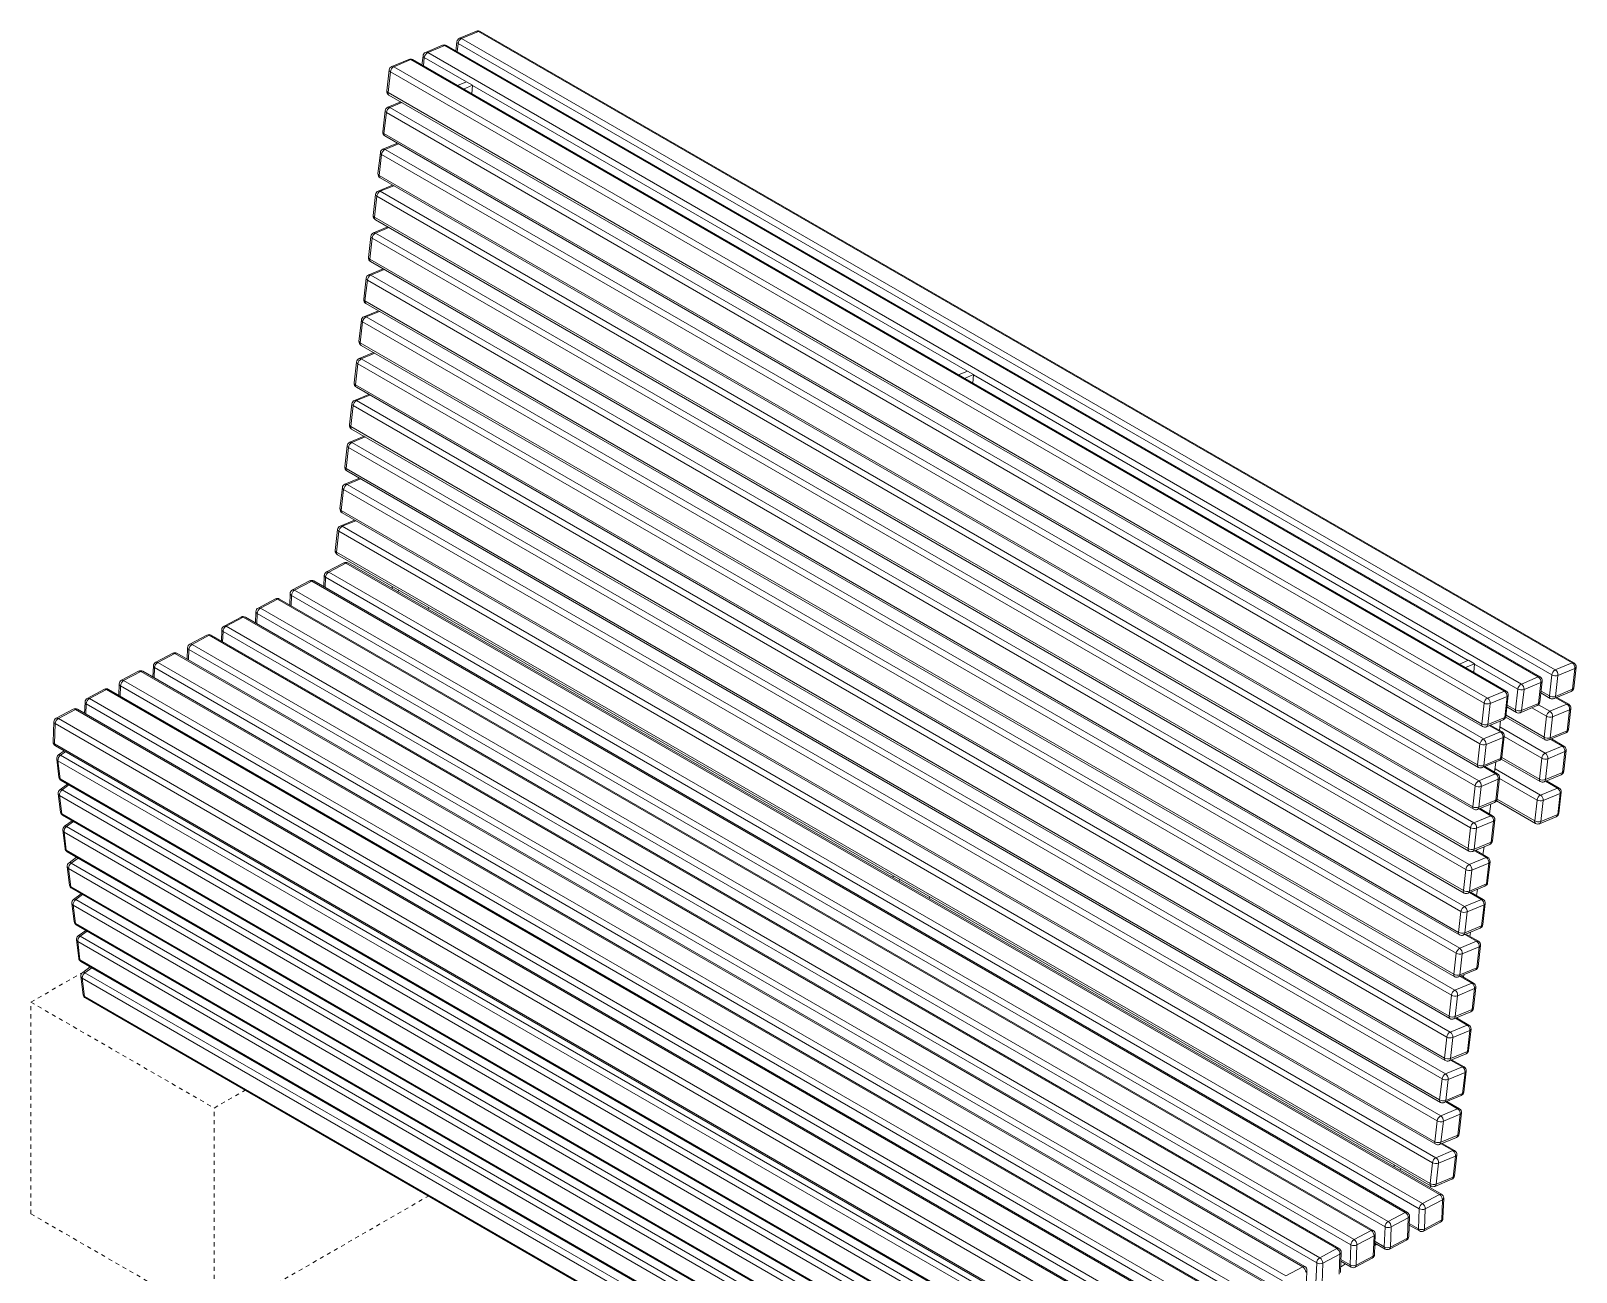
# Model space of a CAD drawing. Header units: inches. Extents: x -2 to 178, y 1 to 131.
# Drawn here: x 131.59 to 169.54, y 39.67 to 70.15 of the extents above; entities that cross this region are included whole.
import ezdxf

# ---------------------------------------------------------------- set-up
doc = ezdxf.new("R2010")
doc.units = ezdxf.units.IN
doc.linetypes.add('HIDDEN', pattern=[1.905, 1.27, -0.635])
doc.layers.add('ZANO_R', color=7, linetype='Continuous', lineweight=0)
doc.layers.add('ZANO_R_przerywana', color=250, linetype='HIDDEN', lineweight=0)

msp = doc.modelspace()

# ---------------------------------------------------------------- linework, layer by layer
at = {"layer": 'ZANO_R'}
for p, q in [((142.05495, 69.87842), (142.02924, 69.65164)), ((142.08607, 69.83561), (142.063, 69.63215)), ((168.94127, 54.33243), (142.08607, 69.83561)), ((142.53567, 70.1373), (142.11965, 69.96444)), ((142.58678, 70.13113), (142.17077, 69.95827)), ((142.17077, 69.95827), (169.02597, 54.45509)), ((169.44199, 54.62795), (142.58678, 70.13113)), ((169.48462, 54.62803), (142.62942, 70.13121)), ((140.8716, 69.44585), (140.45558, 69.27299)), ((140.92271, 69.43968), (140.50669, 69.26682)), ((167.77791, 53.9365), (140.92271, 69.43968)), ((167.82054, 53.93658), (140.96534, 69.43976)), ((141.22291, 69.5327), (141.1972, 69.30591)), ((141.25403, 69.48988), (141.23096, 69.28642)), ((142.28661, 68.89378), (141.25403, 69.48988)), ((141.70363, 69.79158), (141.28761, 69.61871)), ((141.75475, 69.78541), (141.33873, 69.61254)), ((141.33873, 69.61254), (168.19393, 54.10936)), ((168.60995, 54.28223), (141.75475, 69.78541)), ((168.65258, 54.28231), (141.79738, 69.78549)), ((140.39087, 69.18697), (140.33259, 68.67293)), ((140.42199, 69.14415), (140.36371, 68.63011)), ((167.2772, 53.64098), (140.42199, 69.14415)), ((140.50669, 69.26682), (167.36189, 53.76364)), ((142.06827, 68.80306), (142.29146, 68.8958)), ((142.2183, 68.71645), (142.44149, 68.80919)), ((142.29146, 68.8958), (142.44149, 68.80919)), ((142.44149, 68.80919), (142.41791, 68.60121)), ((154.589, 61.79177), (142.44098, 68.80467)), ((140.67467, 68.40186), (140.35596, 68.26943)), ((140.36371, 68.63011), (167.21892, 53.12693)), ((140.38496, 68.5691), (167.24017, 53.06592)), ((140.70228, 68.38592), (140.40707, 68.26325)), ((140.29125, 68.18341), (140.23297, 67.66936)), ((140.32237, 68.14059), (140.26409, 67.62654)), ((167.17757, 52.63741), (140.32237, 68.14059)), ((140.40707, 68.26325), (167.26227, 52.76007)), ((140.26409, 67.62654), (167.11929, 52.12336)), ((140.28534, 67.56554), (167.14055, 52.06236)), ((140.59267, 67.38812), (140.23939, 67.24133)), ((140.62028, 67.37218), (140.29051, 67.23516)), ((140.29051, 67.23516), (167.14571, 51.73198)), ((140.17469, 67.15531), (140.11641, 66.64127)), ((140.20581, 67.1125), (140.14753, 66.59845)), ((167.06101, 51.60932), (140.20581, 67.1125)), ((140.14753, 66.59845), (167.00273, 51.09527)), ((140.16878, 66.53744), (167.02398, 51.03426)), ((140.05813, 66.12722), (139.99985, 65.61317)), ((140.08925, 66.0844), (140.03097, 65.57035)), ((166.94445, 50.58122), (140.08925, 66.0844)), ((140.47611, 66.36002), (140.12283, 66.21323)), ((140.50372, 66.34409), (140.17395, 66.20706)), ((140.17395, 66.20706), (167.02915, 50.70388)), ((140.35955, 65.33193), (140.00627, 65.18514)), ((140.03097, 65.57035), (166.88617, 50.06717)), ((140.05222, 65.50934), (166.90742, 50.00617)), ((140.38716, 65.31599), (140.05739, 65.17897)), ((139.94157, 65.09912), (139.88329, 64.58508)), ((139.97269, 65.0563), (139.91441, 64.54226)), ((166.82789, 49.55313), (139.97269, 65.0563)), ((140.05739, 65.17897), (166.91259, 49.67579)), ((139.91441, 64.54226), (166.76961, 49.03908)), ((140.24299, 64.30383), (139.88971, 64.15704)), ((139.93566, 64.48125), (166.79086, 48.97807)), ((140.2706, 64.2879), (139.94083, 64.15087)), ((139.94083, 64.15087), (166.79603, 48.64769)), ((139.82501, 64.07103), (139.76673, 63.55698)), ((139.85613, 64.02821), (139.79785, 63.51416)), ((166.71133, 48.52503), (139.85613, 64.02821)), ((139.79785, 63.51416), (166.65305, 48.01098)), ((139.8191, 63.45315), (166.6743, 47.94997)), ((139.70845, 63.04293), (139.65017, 62.52888)), ((139.73957, 63.00011), (139.68129, 62.48607)), ((166.59477, 47.49693), (139.73957, 63.00011)), ((140.12643, 63.27574), (139.77315, 63.12895)), ((140.15404, 63.2598), (139.82427, 63.12278)), ((139.82427, 63.12278), (166.67947, 47.6196)), ((140.00987, 62.24764), (139.65659, 62.10085)), ((139.68129, 62.48607), (166.53649, 46.98289)), ((139.70254, 62.42506), (166.55774, 46.92188)), ((140.03748, 62.2317), (139.70771, 62.09468)), ((139.59189, 62.01484), (139.53361, 61.50079)), ((139.62301, 61.97202), (139.56473, 61.45797)), ((166.47821, 46.46884), (139.62301, 61.97202)), ((139.70771, 62.09468), (166.56291, 46.5915)), ((154.37065, 61.70104), (154.59384, 61.79378)), ((154.52068, 61.61443), (154.74387, 61.70717)), ((154.59384, 61.79378), (154.74387, 61.70717)), ((154.74387, 61.70717), (154.72029, 61.4992)), ((166.89138, 54.68975), (154.74336, 61.70266)), ((139.89331, 61.21955), (139.54003, 61.07276)), ((139.56473, 61.45797), (166.41993, 45.95479)), ((139.58598, 61.39696), (166.44118, 45.89378)), ((139.92092, 61.20361), (139.59115, 61.06658)), ((139.47533, 60.98674), (139.41705, 60.47269)), ((139.50645, 60.94392), (139.44817, 60.42987)), ((166.36165, 45.44074), (139.50645, 60.94392)), ((139.59115, 61.06658), (166.44635, 45.56341)), ((139.44817, 60.42987), (166.30337, 44.9267)), ((139.46942, 60.36887), (166.32462, 44.86569)), ((139.35877, 59.95865), (139.30049, 59.4446)), ((139.77675, 60.19145), (139.42347, 60.04466)), ((139.80436, 60.17551), (139.47459, 60.03849)), ((139.47459, 60.03849), (166.32979, 44.53531)), ((139.38989, 59.91583), (139.33161, 59.40178)), ((166.24509, 44.41265), (139.38989, 59.91583)), ((139.33161, 59.40178), (166.18681, 43.8986)), ((139.35286, 59.34077), (166.20806, 43.83759)), ((139.24221, 58.93055), (139.18393, 58.4165)), ((139.27333, 58.88773), (139.21505, 58.37368)), ((166.12853, 43.38455), (139.27333, 58.88773)), ((139.66019, 59.16336), (139.30691, 59.01657)), ((139.68779, 59.14742), (139.35803, 59.01039)), ((139.35803, 59.01039), (166.21323, 43.50722)), ((139.54363, 58.13526), (139.19035, 57.98847)), ((139.21505, 58.37368), (166.07025, 42.87051)), ((139.2363, 58.31268), (166.0915, 42.8095)), ((139.57123, 58.11932), (139.24147, 57.9823)), ((139.12565, 57.90246), (139.06737, 57.38841)), ((139.15677, 57.85964), (139.09849, 57.34559)), ((166.01197, 42.35646), (139.15677, 57.85964)), ((139.24147, 57.9823), (166.09667, 42.47912)), ((139.09849, 57.34559), (165.95369, 41.84241)), ((139.27534, 57.08477), (138.85563, 56.86296)), ((139.32808, 57.07935), (138.90837, 56.85754)), ((139.11974, 57.28458), (165.97494, 41.7814)), ((166.18328, 41.57617), (139.32808, 57.07935)), ((166.23315, 41.57967), (139.37795, 57.08285)), ((138.43593, 56.64116), (138.01622, 56.41935)), ((138.48866, 56.63574), (138.06896, 56.41393)), ((165.34386, 41.13256), (138.48866, 56.63574)), ((165.39374, 41.13606), (138.53853, 56.63924)), ((138.79918, 56.77297), (138.7892, 56.49453)), ((138.83025, 56.72956), (138.82117, 56.47608)), ((165.68546, 41.22638), (138.83025, 56.72956)), ((138.90837, 56.85754), (165.76357, 41.35437)), ((137.59651, 56.19754), (137.17681, 55.97573)), ((137.64925, 56.19212), (137.22954, 55.97032)), ((164.50445, 40.68894), (137.64925, 56.19212)), ((164.55432, 40.69245), (137.69912, 56.19562)), ((137.95977, 56.32936), (137.94979, 56.05092)), ((137.99084, 56.28595), (137.98175, 56.03246)), ((164.84604, 40.78277), (137.99084, 56.28595)), ((138.06896, 56.41393), (164.92416, 40.91075)), ((140.46589, 56.4548), (140.46774, 56.5064)), ((140.61592, 56.36819), (140.61777, 56.41979)), ((137.12036, 55.88574), (137.11038, 55.6073)), ((137.15143, 55.84233), (137.14234, 55.58885)), ((164.00663, 40.33915), (137.15143, 55.84233)), ((137.22954, 55.97032), (164.08474, 40.46714)), ((141.35383, 55.99487), (141.34617, 55.94662)), ((136.28094, 55.44213), (136.27096, 55.16369)), ((136.31201, 55.39872), (136.30293, 55.14523)), ((163.16722, 39.89554), (136.31201, 55.39872)), ((136.7571, 55.75393), (136.33739, 55.53212)), ((136.80984, 55.74851), (136.39013, 55.5267)), ((136.39013, 55.5267), (163.24533, 40.02352)), ((163.66504, 40.24533), (136.80984, 55.74851)), ((163.71491, 40.24883), (136.85971, 55.75201)), ((135.91769, 55.31031), (135.49798, 55.08851)), ((135.97042, 55.30489), (135.55072, 55.08309)), ((135.55072, 55.08309), (162.40592, 39.57991)), ((162.82562, 39.80172), (135.97042, 55.30489)), ((162.8755, 39.80522), (136.02029, 55.3084)), ((135.07827, 54.8667), (134.65857, 54.64489)), ((135.13101, 54.86128), (134.7113, 54.63947)), ((134.7113, 54.63947), (161.5665, 39.13629)), ((161.98621, 39.3581), (135.13101, 54.86128)), ((162.03608, 39.3616), (135.18088, 54.86478)), ((135.44153, 54.99851), (135.43155, 54.72007)), ((135.4726, 54.9551), (135.46351, 54.70162)), ((162.3278, 39.45193), (135.4726, 54.9551)), ((166.67303, 54.59903), (166.89623, 54.69177)), ((166.89623, 54.69177), (167.04625, 54.60516)), ((134.23886, 54.42308), (133.81915, 54.20128)), ((134.2916, 54.41767), (133.87189, 54.19586)), ((161.1468, 38.91449), (134.2916, 54.41767)), ((161.19667, 38.91799), (134.34147, 54.42117)), ((134.60212, 54.5549), (134.59214, 54.27646)), ((134.63319, 54.51149), (134.6241, 54.25801)), ((161.48839, 39.00831), (134.63319, 54.51149)), ((166.82306, 54.51242), (167.04625, 54.60516)), ((167.04625, 54.60516), (167.02268, 54.39718)), ((168.10923, 53.9867), (167.04574, 54.60064)), ((168.19393, 54.10936), (168.60995, 54.28223)), ((168.88299, 53.81838), (168.94127, 54.33243)), ((169.02597, 54.45509), (169.44199, 54.62795)), ((169.09058, 54.31999), (169.0323, 53.80594)), ((169.50659, 54.49285), (169.09058, 54.31999)), ((169.44831, 53.97881), (169.50659, 54.49285)), ((169.47871, 54.01016), (169.53699, 54.52421)), ((133.39945, 53.97947), (132.97974, 53.75766)), ((133.45218, 53.97405), (133.03248, 53.75224)), ((160.30738, 38.47087), (133.45218, 53.97405)), ((160.35726, 38.47437), (133.50205, 53.97755)), ((133.7627, 54.11128), (133.75272, 53.83284)), ((133.79377, 54.06787), (133.78469, 53.81439)), ((160.64898, 38.5647), (133.79377, 54.06787)), ((133.87189, 54.19586), (160.72709, 38.69268)), ((167.36189, 53.76364), (167.77791, 53.9365)), ((168.05095, 53.47265), (168.10923, 53.9867)), ((168.25854, 53.97426), (168.20026, 53.46022)), ((168.67456, 54.14713), (168.25854, 53.97426)), ((168.61628, 53.63308), (168.67456, 54.14713)), ((168.64667, 53.66443), (168.70495, 54.17848)), ((168.67238, 53.89122), (168.90424, 53.75737)), ((168.67757, 53.93697), (168.88299, 53.81838)), ((168.99799, 53.75128), (169.41401, 53.92414)), ((169.0323, 53.80594), (169.44831, 53.97881)), ((132.92329, 53.66767), (132.91331, 53.38923)), ((132.95436, 53.62426), (132.94527, 53.37078)), ((159.80956, 38.12108), (132.95436, 53.62426)), ((133.03248, 53.75224), (159.88768, 38.24907)), ((167.21892, 53.12693), (167.2772, 53.64098)), ((167.4265, 53.62854), (167.36822, 53.11449)), ((167.84252, 53.8014), (167.4265, 53.62854)), ((167.78424, 53.28735), (167.84252, 53.8014)), ((167.81464, 53.31871), (167.87292, 53.83276)), ((167.84035, 53.54549), (168.0722, 53.41165)), ((167.84553, 53.59124), (168.05095, 53.47265)), ((168.16595, 53.40556), (168.58197, 53.57842)), ((168.20026, 53.46022), (168.61628, 53.63308)), ((168.81194, 53.31652), (168.45189, 53.52437)), ((168.61606, 53.60115), (168.89663, 53.43918)), ((168.89663, 53.43918), (169.31265, 53.61204)), ((169.31265, 53.61204), (169.04071, 53.76903)), ((169.35528, 53.61212), (169.06558, 53.77937)), ((169.34937, 52.99425), (169.40765, 53.5083)), ((132.15889, 53.18075), (132.14115, 52.68585)), ((132.18996, 53.13734), (132.17222, 52.64244)), ((159.04516, 37.63416), (132.18996, 53.13734)), ((132.63505, 53.49255), (132.21534, 53.27074)), ((132.68778, 53.48713), (132.26808, 53.26532)), ((132.26808, 53.26532), (159.12328, 37.76215)), ((159.54299, 37.98395), (132.68778, 53.48713)), ((159.59286, 37.98745), (132.73765, 53.49063)), ((167.33391, 53.05983), (167.74993, 53.23269)), ((167.36822, 53.11449), (167.78424, 53.28735)), ((167.68021, 53.20372), (167.6539, 52.97171)), ((167.81027, 53.29834), (168.77491, 52.74146)), ((167.81739, 53.34297), (168.75366, 52.80247)), ((168.75366, 52.80247), (168.81194, 53.31652)), ((168.96124, 53.30408), (168.90296, 52.79003)), ((169.37726, 53.47694), (168.96124, 53.30408)), ((169.31898, 52.9629), (169.37726, 53.47694)), ((167.26227, 52.76007), (167.67829, 52.93294)), ((167.7429, 52.79784), (167.32688, 52.62498)), ((167.67829, 52.93294), (167.40635, 53.08993)), ((167.72092, 52.93302), (167.43122, 53.10026)), ((167.66343, 53.05571), (168.78007, 52.41108)), ((167.68462, 52.28379), (167.7429, 52.79784)), ((167.71501, 52.31514), (167.77329, 52.82919)), ((168.69538, 52.28842), (167.77239, 52.82125)), ((168.86865, 52.73537), (169.28467, 52.90823)), ((168.90296, 52.79003), (169.31898, 52.9629)), ((169.19609, 52.58395), (168.90653, 52.75111)), ((169.23872, 52.58403), (168.9314, 52.76144)), ((132.17222, 52.64244), (159.02742, 37.13926)), ((132.19413, 52.59017), (159.04933, 37.08699)), ((132.40767, 52.4669), (132.27071, 52.36661)), ((132.44134, 52.44746), (132.3234, 52.36111)), ((167.11929, 52.12336), (167.17757, 52.63741)), ((167.32688, 52.62498), (167.2686, 52.11093)), ((168.78007, 52.41108), (169.19609, 52.58395)), ((169.2607, 52.44885), (168.84468, 52.27598)), ((169.20242, 51.9348), (169.2607, 52.44885)), ((169.23281, 51.96615), (169.29109, 52.4802)), ((132.22811, 52.2679), (132.28397, 51.81937)), ((159.11423, 36.7234), (132.25903, 52.22657)), ((132.25903, 52.22657), (132.31489, 51.77804)), ((132.3234, 52.36111), (159.17861, 36.85793)), ((167.23429, 52.05627), (167.65031, 52.22913)), ((167.2686, 52.11093), (167.68462, 52.28379)), ((167.56173, 51.90484), (167.27217, 52.072)), ((167.60436, 51.90492), (167.29704, 52.08234)), ((167.56573, 52.19399), (167.53734, 51.94361)), ((167.54687, 52.02761), (168.66351, 51.38299)), ((167.69767, 52.26795), (168.65835, 51.71337)), ((167.71384, 52.30736), (168.63709, 51.77437)), ((168.63709, 51.77437), (168.69538, 52.28842)), ((168.84468, 52.27598), (168.7864, 51.76194)), ((132.49404, 51.64949), (132.30742, 51.51284)), ((132.31489, 51.77804), (159.1701, 36.27486)), ((132.3362, 51.7406), (159.19141, 36.23742)), ((132.5277, 51.63005), (132.36012, 51.50734)), ((167.00273, 51.09527), (167.06101, 51.60932)), ((167.14571, 51.73198), (167.56173, 51.90484)), ((167.62634, 51.76974), (167.21032, 51.59688)), ((167.56806, 51.2557), (167.62634, 51.76974)), ((167.59845, 51.28705), (167.65673, 51.8011)), ((168.57881, 51.26033), (167.65583, 51.79315)), ((168.75209, 51.70728), (169.16811, 51.88014)), ((168.7864, 51.76194), (169.20242, 51.9348)), ((169.07953, 51.55585), (168.78997, 51.72301)), ((169.12216, 51.55593), (168.81484, 51.73335)), ((132.26482, 51.41413), (132.32068, 50.9656)), ((159.15095, 35.86963), (132.29574, 51.37281)), ((132.29574, 51.37281), (132.35161, 50.92427)), ((132.36012, 51.50734), (159.21532, 36.00416)), ((167.21032, 51.59688), (167.15204, 51.08283)), ((167.15204, 51.08283), (167.56806, 51.2557)), ((167.58111, 51.23985), (168.54178, 50.68527)), ((167.59728, 51.27926), (168.52053, 50.74628)), ((168.52053, 50.74628), (168.57881, 51.26033)), ((168.66351, 51.38299), (169.07953, 51.55585)), ((168.72812, 51.24789), (168.66984, 50.73384)), ((169.14414, 51.42075), (168.72812, 51.24789)), ((169.08586, 50.9067), (169.14414, 51.42075)), ((169.11625, 50.93806), (169.17453, 51.45211)), ((132.35161, 50.92427), (159.20681, 35.42109)), ((132.37292, 50.88683), (159.22812, 35.38365)), ((167.02915, 50.70388), (167.44517, 50.87675)), ((167.11773, 51.02817), (167.53375, 51.20103)), ((167.44517, 50.87675), (167.15561, 51.04391)), ((167.4878, 50.87683), (167.18048, 51.05424)), ((167.44546, 51.16435), (167.40723, 50.92334)), ((168.63553, 50.67918), (169.05155, 50.85204)), ((168.66984, 50.73384), (169.08586, 50.9067)), ((132.37654, 50.51706), (132.43241, 50.06852)), ((159.26267, 34.97255), (132.40747, 50.47573)), ((132.40747, 50.47573), (132.46333, 50.02719)), ((132.60576, 50.75241), (132.41914, 50.61576)), ((132.63943, 50.73298), (132.47184, 50.61027)), ((132.47184, 50.61027), (159.32704, 35.10709)), ((166.88617, 50.06717), (166.94445, 50.58122)), ((167.09376, 50.56878), (167.03548, 50.05474)), ((167.50978, 50.74165), (167.09376, 50.56878)), ((167.4515, 50.2276), (167.50978, 50.74165)), ((167.48189, 50.25895), (167.54017, 50.773)), ((167.00117, 50.00008), (167.41719, 50.17294)), ((167.03548, 50.05474), (167.4515, 50.2276)), ((167.2791, 50.11556), (167.24805, 49.91985)), ((132.46333, 50.02719), (159.31854, 34.52402)), ((132.48464, 49.98976), (159.33984, 34.48658)), ((132.71749, 49.85534), (132.53087, 49.71869)), ((132.75115, 49.8359), (132.58357, 49.71319)), ((132.58357, 49.71319), (159.43877, 34.21001)), ((166.91259, 49.67579), (167.32861, 49.84865)), ((167.39322, 49.71355), (166.9772, 49.54069)), ((167.32861, 49.84865), (167.03904, 50.01581)), ((167.37124, 49.84873), (167.06392, 50.02615)), ((167.33494, 49.1995), (167.39322, 49.71355)), ((167.36533, 49.23086), (167.42361, 49.74491)), ((132.48827, 49.61999), (132.54413, 49.17145)), ((159.3744, 34.07548), (132.5192, 49.57866)), ((132.5192, 49.57866), (132.57506, 49.13012)), ((152.76827, 49.35278), (152.77012, 49.40438)), ((166.76961, 49.03908), (166.82789, 49.55313)), ((166.9772, 49.54069), (166.91892, 49.02664)), ((132.57506, 49.13012), (159.43026, 33.62694)), ((132.59637, 49.09268), (159.45157, 33.58951)), ((132.82922, 48.95826), (132.6426, 48.82162)), ((152.9183, 49.26617), (152.92015, 49.31777)), ((166.88461, 48.97198), (167.30063, 49.14484)), ((166.91892, 49.02664), (167.33494, 49.1995)), ((167.21205, 48.82056), (166.92248, 48.98772)), ((167.25468, 48.82064), (166.94736, 48.99805)), ((167.11274, 49.06677), (167.08888, 48.91636)), ((132.6, 48.72291), (132.65586, 48.27437)), ((159.48613, 33.17841), (132.63092, 48.68158)), ((132.63092, 48.68158), (132.68679, 48.23305)), ((132.86288, 48.93883), (132.6953, 48.81612)), ((132.6953, 48.81612), (159.5505, 33.31294)), ((153.65621, 48.89285), (153.64856, 48.84461)), ((166.79603, 48.64769), (167.21205, 48.82056)), ((167.27666, 48.68546), (166.86064, 48.51259)), ((167.21838, 48.17141), (167.27666, 48.68546)), ((167.24877, 48.20276), (167.30705, 48.71681)), ((132.68679, 48.23305), (159.54199, 32.72987)), ((132.7081, 48.19561), (159.5633, 32.69243)), ((166.65305, 48.01098), (166.71133, 48.52503)), ((166.86064, 48.51259), (166.80236, 47.99855)), ((132.71172, 47.82584), (132.76759, 47.3773)), ((132.94094, 48.06119), (132.75432, 47.92454)), ((132.97461, 48.04176), (132.80702, 47.91905)), ((132.80702, 47.91905), (159.66222, 32.41587)), ((166.76805, 47.94388), (167.18407, 48.11675)), ((166.80236, 47.99855), (167.21838, 48.17141)), ((167.09549, 47.79246), (166.80592, 47.95962)), ((167.13812, 47.79254), (166.8308, 47.96996)), ((166.94637, 48.01798), (166.9297, 47.91286)), ((159.59785, 32.28133), (132.74265, 47.78451)), ((132.74265, 47.78451), (132.79851, 47.33597)), ((166.53649, 46.98289), (166.59477, 47.49693)), ((166.67947, 47.6196), (167.09549, 47.79246)), ((166.74408, 47.4845), (166.6858, 46.97045)), ((167.1601, 47.65736), (166.74408, 47.4845)), ((167.10182, 47.14331), (167.1601, 47.65736)), ((167.13221, 47.17467), (167.19049, 47.68872)), ((132.79851, 47.33597), (159.65371, 31.83279)), ((132.81982, 47.29854), (159.67502, 31.79536)), ((133.05267, 47.16412), (132.86605, 47.02747)), ((133.08633, 47.14468), (132.91875, 47.02197)), ((166.65149, 46.91579), (167.06751, 47.08865)), ((166.6858, 46.97045), (167.10182, 47.14331)), ((132.82345, 46.92876), (132.87931, 46.48023)), ((159.70958, 31.38426), (132.85438, 46.88744)), ((132.85438, 46.88744), (132.91024, 46.4389)), ((132.91875, 47.02197), (159.77395, 31.51879)), ((166.56291, 46.5915), (166.97893, 46.76436)), ((166.97893, 46.76436), (166.68936, 46.93153)), ((167.02156, 46.76445), (166.71424, 46.94186)), ((166.78001, 46.96919), (166.77052, 46.90937)), ((132.91024, 46.4389), (159.76544, 30.93572)), ((132.93155, 46.40146), (159.78675, 30.89828)), ((166.41993, 45.95479), (166.47821, 46.46884)), ((166.62752, 46.4564), (166.56924, 45.94235)), ((167.04354, 46.62927), (166.62752, 46.4564)), ((166.98526, 46.11522), (167.04354, 46.62927)), ((167.01565, 46.14657), (167.07393, 46.66062)), ((166.53493, 45.88769), (166.95095, 46.06056)), ((166.56924, 45.94235), (166.98526, 46.11522)), ((166.905, 45.73635), (166.59768, 45.91377)), ((166.61364, 45.9204), (166.61134, 45.90588)), ((166.44635, 45.56341), (166.86237, 45.73627)), ((166.92698, 45.60117), (166.51096, 45.42831)), ((166.86237, 45.73627), (166.5728, 45.90343)), ((166.8687, 45.08712), (166.92698, 45.60117)), ((166.89909, 45.11848), (166.95737, 45.63252)), ((166.30337, 44.9267), (166.36165, 45.44074)), ((166.51096, 45.42831), (166.45268, 44.91426)), ((166.41837, 44.8596), (166.83439, 45.03246)), ((166.45268, 44.91426), (166.8687, 45.08712)), ((166.74581, 44.70817), (166.45624, 44.87534)), ((166.78844, 44.70826), (166.48112, 44.88567)), ((166.18681, 43.8986), (166.24509, 44.41265)), ((166.32979, 44.53531), (166.74581, 44.70817)), ((166.3944, 44.40021), (166.33612, 43.88616)), ((166.81042, 44.57307), (166.3944, 44.40021)), ((166.75214, 44.05903), (166.81042, 44.57307)), ((166.78253, 44.09038), (166.84081, 44.60443)), ((166.33612, 43.88616), (166.75214, 44.05903)), ((166.21323, 43.50722), (166.62925, 43.68008)), ((166.30181, 43.8315), (166.71783, 44.00437)), ((166.62925, 43.68008), (166.33968, 43.84724)), ((166.67188, 43.68016), (166.36456, 43.85758)), ((166.07025, 42.87051), (166.12853, 43.38455)), ((166.27784, 43.37212), (166.21956, 42.85807)), ((166.69386, 43.54498), (166.27784, 43.37212)), ((166.63558, 43.03093), (166.69386, 43.54498)), ((166.66597, 43.06229), (166.72425, 43.57633)), ((166.18525, 42.80341), (166.60127, 42.97627)), ((166.21956, 42.85807), (166.63558, 43.03093)), ((166.09667, 42.47912), (166.51269, 42.65198)), ((166.5773, 42.51688), (166.16128, 42.34402)), ((166.51269, 42.65198), (166.22312, 42.81915)), ((166.55532, 42.65206), (166.248, 42.82948)), ((166.51902, 42.00284), (166.5773, 42.51688)), ((166.54941, 42.03419), (166.60769, 42.54824)), ((165.07065, 42.25077), (165.0725, 42.30237)), ((165.22068, 42.16416), (165.22253, 42.21576)), ((165.95369, 41.84241), (166.01197, 42.35646)), ((166.16128, 42.34402), (166.103, 41.82997)), ((165.95859, 41.79084), (165.95094, 41.74259)), ((166.06869, 41.77531), (166.48471, 41.94817)), ((166.103, 41.82997), (166.51902, 42.00284)), ((165.76357, 41.35437), (166.18328, 41.57617)), ((166.25512, 41.44449), (165.83542, 41.22269)), ((166.23739, 40.94959), (166.25512, 41.44449)), ((166.26839, 40.9891), (166.28613, 41.484)), ((164.92416, 40.91075), (165.34386, 41.13256)), ((165.41571, 41.00088), (164.996, 40.77907)), ((165.39797, 40.50598), (165.41571, 41.00088)), ((165.42898, 40.54548), (165.44672, 41.04038)), ((165.66772, 40.73148), (165.68546, 41.22638)), ((165.83542, 41.22269), (165.81768, 40.72778)), ((164.08474, 40.46714), (164.50445, 40.68894)), ((164.8283, 40.28787), (164.84604, 40.78277)), ((164.996, 40.77907), (164.97827, 40.28417)), ((165.43896, 40.82392), (165.68963, 40.67921)), ((165.44035, 40.86274), (165.66772, 40.73148)), ((165.79223, 40.67729), (166.21194, 40.8991)), ((165.81768, 40.72778), (166.23739, 40.94959)), ((163.24533, 40.02352), (163.66504, 40.24533)), ((163.98889, 39.84425), (164.00663, 40.33915)), ((164.15659, 40.33546), (164.13885, 39.84056)), ((164.5763, 40.55726), (164.15659, 40.33546)), ((164.55856, 40.06236), (164.5763, 40.55726)), ((164.58956, 40.10187), (164.6073, 40.59677)), ((164.64523, 40.35393), (164.59752, 40.32386)), ((164.59954, 40.38031), (164.85021, 40.2356)), ((164.60093, 40.41912), (164.8283, 40.28787)), ((164.95282, 40.23368), (165.37253, 40.45549)), ((164.97827, 40.28417), (165.39797, 40.50598)), ((163.14948, 39.40064), (163.16722, 39.89554)), ((163.31718, 39.89184), (163.29944, 39.39694)), ((163.73688, 40.11365), (163.31718, 39.89184)), ((163.71915, 39.61875), (163.73688, 40.11365)), ((163.75015, 39.65825), (163.76789, 40.15316)), ((163.87658, 39.86947), (163.75497, 39.79282)), ((163.76013, 39.93669), (164.0108, 39.79198)), ((163.76152, 39.97551), (163.98889, 39.84425)), ((164.11341, 39.79007), (164.53311, 40.01187)), ((164.13885, 39.84056), (164.55856, 40.06236)), ((162.40592, 39.57991), (162.82562, 39.80172)), ((162.91074, 39.21464), (162.92848, 39.70954))]:
    msp.add_line(p, q, dxfattribs=at)
for centre, radius, start, end in [((142.16036, 69.86647), 0.10609, 112.563713, 173.531718), ((142.1034, 69.88092), 0.04851, 182.946421, 249.074705), ((142.24388, 69.81721), 0.15888, 117.398998, 173.352284), ((142.13902, 69.91011), 0.05768, 56.60826, 109.621955), ((142.57638, 70.03934), 0.10609, 60.002688, 112.563713), ((142.55504, 70.08297), 0.05768, 56.60826, 109.621955), ((142.60818, 70.08897), 0.04728, 63.313642, 116.906528), ((140.9123, 69.34788), 0.10609, 60.002688, 112.563713), ((140.89096, 69.39152), 0.05768, 56.60826, 109.621955), ((140.94411, 69.39752), 0.04728, 63.313642, 116.906528), ((141.32832, 69.52075), 0.10609, 112.563713, 173.531718), ((141.27136, 69.53519), 0.04851, 182.946421, 249.074705), ((141.41184, 69.47149), 0.15888, 117.398998, 173.352284), ((141.30698, 69.56438), 0.05768, 56.60826, 109.621955), ((141.74434, 69.69361), 0.10609, 60.002688, 112.563713), ((141.723, 69.73725), 0.05768, 56.60826, 109.621955), ((141.77614, 69.74324), 0.04728, 63.313642, 116.906528), ((140.49628, 69.17502), 0.10609, 112.563713, 173.531718), ((140.43932, 69.18947), 0.04851, 182.946421, 249.074705), ((140.5798, 69.12576), 0.15888, 117.398998, 173.352284), ((140.47495, 69.21866), 0.05768, 56.60826, 109.621955), ((140.438, 68.66097), 0.10609, 173.531718, 240.002688), ((140.38104, 68.67542), 0.04851, 182.946421, 249.074705), ((140.42175, 68.61612), 0.0597, 166.446707, 231.961631), ((140.39666, 68.17146), 0.10609, 112.563713, 173.531718), ((140.3397, 68.1859), 0.04851, 182.946421, 249.074705), ((140.48018, 68.1222), 0.15888, 117.398998, 173.352284), ((140.37532, 68.2151), 0.05768, 56.60826, 109.621955), ((140.33838, 67.65741), 0.10609, 173.531718, 240.002688), ((140.28142, 67.67186), 0.04851, 182.946421, 249.074705), ((140.32213, 67.61255), 0.0597, 166.446707, 231.961631), ((140.2801, 67.14336), 0.10609, 112.563713, 173.531718), ((140.36362, 67.0941), 0.15888, 117.398998, 173.352284), ((140.25876, 67.187), 0.05768, 56.60826, 109.621955), ((140.22314, 67.15781), 0.04851, 182.946421, 249.074705), ((140.22182, 66.62932), 0.10609, 173.531718, 240.002688), ((140.16486, 66.64376), 0.04851, 182.946421, 249.074705), ((140.20557, 66.58446), 0.0597, 166.446707, 231.961631), ((140.16354, 66.11527), 0.10609, 112.563713, 173.531718), ((140.10658, 66.12971), 0.04851, 182.946421, 249.074705), ((140.24706, 66.06601), 0.15888, 117.398998, 173.352284), ((140.1422, 66.1589), 0.05768, 56.60826, 109.621955), ((140.10526, 65.60122), 0.10609, 173.531718, 240.002688), ((140.0483, 65.61566), 0.04851, 182.946421, 249.074705), ((140.08901, 65.55636), 0.0597, 166.446707, 231.961631), ((140.04698, 65.08717), 0.10609, 112.563713, 173.531718), ((139.99002, 65.10162), 0.04851, 182.946421, 249.074705), ((140.1305, 65.03791), 0.15888, 117.398998, 173.352284), ((140.02564, 65.13081), 0.05768, 56.60826, 109.621955), ((139.9887, 64.57312), 0.10609, 173.531718, 240.002688), ((139.93174, 64.58757), 0.04851, 182.946421, 249.074705), ((139.97245, 64.52827), 0.0597, 166.446707, 231.961631), ((139.93042, 64.05908), 0.10609, 112.563713, 173.531718), ((140.01394, 64.00982), 0.15888, 117.398998, 173.352284), ((139.90908, 64.10271), 0.05768, 56.60826, 109.621955), ((139.87346, 64.07352), 0.04851, 182.946421, 249.074705), ((139.87214, 63.54503), 0.10609, 173.531718, 240.002688), ((139.81518, 63.55947), 0.04851, 182.946421, 249.074705), ((139.85589, 63.50017), 0.0597, 166.446707, 231.961631), ((139.81386, 63.03098), 0.10609, 112.563713, 173.531718), ((139.7569, 63.04543), 0.04851, 182.946421, 249.074705), ((139.89738, 62.98172), 0.15888, 117.398998, 173.352284), ((139.79252, 63.07462), 0.05768, 56.60826, 109.621955), ((139.75558, 62.51693), 0.10609, 173.531718, 240.002688), ((139.69862, 62.53138), 0.04851, 182.946421, 249.074705), ((139.73933, 62.47208), 0.0597, 166.446707, 231.961631), ((139.6973, 62.00289), 0.10609, 112.563713, 173.531718), ((139.64034, 62.01733), 0.04851, 182.946421, 249.074705), ((139.78082, 61.95363), 0.15888, 117.398998, 173.352284), ((139.67596, 62.04652), 0.05768, 56.60826, 109.621955), ((139.63902, 61.48884), 0.10609, 173.531718, 240.002688), ((139.58206, 61.50328), 0.04851, 182.946421, 249.074705), ((139.62277, 61.44398), 0.0597, 166.446707, 231.961631), ((139.58074, 60.97479), 0.10609, 112.563713, 173.531718), ((139.52378, 60.98924), 0.04851, 182.946421, 249.074705), ((139.66426, 60.92553), 0.15888, 117.398998, 173.352284), ((139.5594, 61.01843), 0.05768, 56.60826, 109.621955), ((139.52246, 60.46074), 0.10609, 173.531718, 240.002688), ((139.4655, 60.47519), 0.04851, 182.946421, 249.074705), ((139.50621, 60.41588), 0.0597, 166.446707, 231.961631), ((139.46418, 59.9467), 0.10609, 112.563713, 173.531718), ((139.40722, 59.96114), 0.04851, 182.946421, 249.074705), ((139.5477, 59.89743), 0.15888, 117.398998, 173.352284), ((139.44284, 59.99033), 0.05768, 56.60826, 109.621955), ((139.4059, 59.43265), 0.10609, 173.531718, 240.002688), ((139.34894, 59.44709), 0.04851, 182.946421, 249.074705), ((139.38965, 59.38779), 0.0597, 166.446707, 231.961631), ((139.34762, 58.9186), 0.10609, 112.563713, 173.531718), ((139.29066, 58.93304), 0.04851, 182.946421, 249.074705), ((139.43114, 58.86934), 0.15888, 117.398998, 173.352284), ((139.32628, 58.96224), 0.05768, 56.60826, 109.621955), ((139.28934, 58.40455), 0.10609, 173.531718, 240.002688), ((139.23238, 58.419), 0.04851, 182.946421, 249.074705), ((139.27309, 58.35969), 0.0597, 166.446707, 231.961631), ((139.23106, 57.8905), 0.10609, 112.563713, 173.531718), ((139.1741, 57.90495), 0.04851, 182.946421, 249.074705), ((139.31458, 57.84124), 0.15888, 117.398998, 173.352284), ((139.20972, 57.93414), 0.05768, 56.60826, 109.621955), ((139.17278, 57.37646), 0.10609, 173.531718, 240.002688), ((139.11582, 57.3909), 0.04851, 182.946421, 249.074705), ((139.15653, 57.3316), 0.0597, 166.446707, 231.961631), ((139.32491, 56.99098), 0.10609, 60.002688, 117.855622), ((139.29676, 57.03391), 0.05518, 55.426536, 112.840262), ((139.3562, 57.0357), 0.05193, 65.238277, 122.792377), ((138.48549, 56.54736), 0.10609, 60.002688, 117.855622), ((138.45735, 56.5903), 0.05518, 55.426536, 112.840262), ((138.51678, 56.59209), 0.05193, 65.238277, 122.792377), ((138.9052, 56.76917), 0.10609, 117.855622, 177.947205), ((138.84995, 56.77648), 0.05089, 183.959494, 247.229057), ((138.99147, 56.71899), 0.16157, 120.955535, 176.248622), ((138.87705, 56.81211), 0.05518, 55.426536, 112.840262), ((137.64608, 56.10375), 0.10609, 60.002688, 117.855622), ((137.61793, 56.14668), 0.05518, 55.426536, 112.840262), ((137.67737, 56.14847), 0.05193, 65.238277, 122.792377), ((138.06579, 56.32556), 0.10609, 117.855622, 177.947205), ((138.01054, 56.33287), 0.05089, 183.959494, 247.229057), ((138.15206, 56.27538), 0.16157, 120.955535, 176.248622), ((138.03764, 56.36849), 0.05518, 55.426536, 112.840262), ((137.22637, 55.88194), 0.10609, 117.855622, 177.947205), ((137.17112, 55.88925), 0.05089, 183.959494, 247.229057), ((137.31265, 55.83176), 0.16157, 120.955535, 176.248622), ((137.19823, 55.92488), 0.05518, 55.426536, 112.840262), ((136.38696, 55.43833), 0.10609, 117.855622, 177.947205), ((136.33171, 55.44564), 0.05089, 183.959494, 247.229057), ((136.47323, 55.38815), 0.16157, 120.955535, 176.248622), ((136.35881, 55.48126), 0.05518, 55.426536, 112.840262), ((136.80667, 55.66013), 0.10609, 60.002688, 117.855622), ((136.77852, 55.70307), 0.05518, 55.426536, 112.840262), ((136.83796, 55.70486), 0.05193, 65.238277, 122.792377), ((135.54755, 54.99471), 0.10609, 117.855622, 177.947205), ((135.63382, 54.94453), 0.16157, 120.955535, 176.248622), ((135.5194, 55.03765), 0.05518, 55.426536, 112.840262), ((135.96725, 55.21652), 0.10609, 60.002688, 117.855622), ((135.93911, 55.25946), 0.05518, 55.426536, 112.840262), ((135.99854, 55.26124), 0.05193, 65.238277, 122.792377), ((134.70813, 54.5511), 0.10609, 117.855622, 177.947205), ((134.79441, 54.50092), 0.16157, 120.955535, 176.248622), ((134.67999, 54.59403), 0.05518, 55.426536, 112.840262), ((135.12784, 54.7729), 0.10609, 60.002688, 117.855622), ((135.09969, 54.81584), 0.05518, 55.426536, 112.840262), ((135.15913, 54.81763), 0.05193, 65.238277, 122.792377), ((135.4923, 55.00203), 0.05089, 183.959494, 247.229057), ((134.28843, 54.32929), 0.10609, 60.002688, 117.855622), ((134.26028, 54.37223), 0.05518, 55.426536, 112.840262), ((134.31972, 54.37402), 0.05193, 65.238277, 122.792377), ((134.65288, 54.55841), 0.05089, 183.959494, 247.229057), ((168.63134, 54.24117), 0.0463, 62.697079, 117.52309), ((168.52985, 54.16092), 0.14536, 354.553484, 56.562792), ((168.59954, 54.19043), 0.10609, 353.531718, 60.002688), ((169.09908, 54.31403), 0.15888, 117.398998, 173.352284), ((169.03002, 54.49544), 0.18561, 241.435395, 289.041426), ((168.94587, 54.33379), 0.14536, 354.553484, 56.562792), ((169.46338, 54.58689), 0.0463, 62.697079, 117.52309), ((169.36189, 54.50665), 0.14536, 354.553484, 56.562792), ((169.43158, 54.53616), 0.10609, 353.531718, 60.002688), ((169.49584, 54.53369), 0.04223, 284.750538, 347.025702), ((133.44901, 53.88568), 0.10609, 60.002688, 117.855622), ((133.42087, 53.92861), 0.05518, 55.426536, 112.840262), ((133.4803, 53.9304), 0.05193, 65.238277, 122.792377), ((133.86872, 54.10748), 0.10609, 117.855622, 177.947205), ((133.81347, 54.1148), 0.05089, 183.959494, 247.229057), ((133.95499, 54.0573), 0.16157, 120.955535, 176.248622), ((133.84057, 54.15042), 0.05518, 55.426536, 112.840262), ((167.79931, 53.89544), 0.0463, 62.697079, 117.52309), ((167.69781, 53.8152), 0.14536, 354.553484, 56.562792), ((167.7675, 53.84471), 0.10609, 353.531718, 60.002688), ((168.26704, 53.96831), 0.15888, 117.398998, 173.352284), ((168.19798, 54.14972), 0.18561, 241.435395, 289.041426), ((168.11383, 53.98806), 0.14536, 354.553484, 56.562792), ((168.66381, 54.18796), 0.04223, 284.750538, 347.025702), ((169.3733, 54.02211), 0.10609, 292.563713, 353.531718), ((169.38532, 53.98024), 0.06301, 297.079283, 358.691848), ((169.43756, 54.01964), 0.04223, 284.750538, 347.025702), ((132.68462, 53.39876), 0.10609, 60.002688, 117.855622), ((133.02931, 53.66387), 0.10609, 117.855622, 177.947205), ((132.97406, 53.67118), 0.05089, 183.959494, 247.229057), ((133.11558, 53.61369), 0.16157, 120.955535, 176.248622), ((133.00116, 53.7068), 0.05518, 55.426536, 112.840262), ((167.43501, 53.62258), 0.15888, 117.398998, 173.352284), ((167.36594, 53.80399), 0.18561, 241.435395, 289.041426), ((167.2818, 53.64234), 0.14536, 354.553484, 56.562792), ((167.83177, 53.84224), 0.04223, 284.750538, 347.025702), ((168.54126, 53.67638), 0.10609, 292.563713, 353.531718), ((168.55329, 53.63452), 0.06301, 297.079283, 358.691848), ((168.60553, 53.67391), 0.04223, 284.750538, 347.025702), ((168.94103, 53.80439), 0.0597, 166.446707, 231.961631), ((168.97174, 53.9814), 0.18561, 241.435395, 289.041426), ((168.95728, 53.84925), 0.10609, 240.002688, 292.563713), ((168.96931, 53.80738), 0.06301, 297.079283, 358.691848), ((169.33405, 53.57098), 0.0463, 62.697079, 117.52309), ((169.23255, 53.49074), 0.14536, 354.553484, 56.562792), ((169.30224, 53.52025), 0.10609, 353.531718, 60.002688), ((169.36651, 53.51778), 0.04223, 284.750538, 347.025702), ((132.26491, 53.17695), 0.10609, 117.855622, 177.947205), ((132.20966, 53.18426), 0.05089, 183.959494, 247.229057), ((132.35118, 53.12677), 0.16157, 120.955535, 176.248622), ((132.23676, 53.21989), 0.05518, 55.426536, 112.840262), ((132.65647, 53.44169), 0.05518, 55.426536, 112.840262), ((132.71591, 53.44348), 0.05193, 65.238277, 122.792377), ((167.27695, 53.11294), 0.0597, 166.446707, 231.961631), ((167.30766, 53.28994), 0.18561, 241.435395, 289.041426), ((167.70922, 53.33066), 0.10609, 292.563713, 353.531718), ((167.72125, 53.28879), 0.06301, 297.079283, 358.691848), ((167.77349, 53.32819), 0.04223, 284.750538, 347.025702), ((168.10899, 53.45866), 0.0597, 166.446707, 231.961631), ((168.1397, 53.63567), 0.18561, 241.435395, 289.041426), ((168.12524, 53.50352), 0.10609, 240.002688, 292.563713), ((168.13727, 53.46166), 0.06301, 297.079283, 358.691848), ((168.96974, 53.29812), 0.15888, 117.398998, 173.352284), ((168.90068, 53.47953), 0.18561, 241.435395, 289.041426), ((168.81653, 53.31788), 0.14536, 354.553484, 56.562792), ((167.33538, 52.61902), 0.15888, 117.398998, 173.352284), ((167.2932, 53.1578), 0.10609, 240.002688, 292.563713), ((167.18217, 52.63877), 0.14536, 354.553484, 56.562792), ((167.30523, 53.11593), 0.06301, 297.079283, 358.691848), ((167.69969, 52.89188), 0.0463, 62.697079, 117.52309), ((167.59819, 52.81164), 0.14536, 354.553484, 56.562792), ((167.66788, 52.84114), 0.10609, 353.531718, 60.002688), ((167.73215, 52.83867), 0.04223, 284.750538, 347.025702), ((168.81169, 52.78848), 0.0597, 166.446707, 231.961631), ((168.8424, 52.96548), 0.18561, 241.435395, 289.041426), ((168.83997, 52.79147), 0.06301, 297.079283, 358.691848), ((169.24396, 53.0062), 0.10609, 292.563713, 353.531718), ((169.25599, 52.96433), 0.06301, 297.079283, 358.691848), ((169.30823, 53.00373), 0.04223, 284.750538, 347.025702), ((132.24717, 52.68205), 0.10609, 177.947205, 240.002688), ((132.19192, 52.68936), 0.05089, 183.959494, 247.229057), ((132.22583, 52.63418), 0.05424, 171.247728, 234.235438), ((132.33338, 52.28101), 0.10609, 126.212569, 187.099365), ((132.29282, 52.32328), 0.04864, 51.045381, 117.042423), ((167.26632, 52.80043), 0.18561, 241.435395, 289.041426), ((168.85318, 52.27003), 0.15888, 117.398998, 173.352284), ((168.82794, 52.83334), 0.10609, 240.002688, 292.563713), ((168.69997, 52.28978), 0.14536, 354.553484, 56.562792), ((169.21749, 52.54289), 0.0463, 62.697079, 117.52309), ((169.11599, 52.46264), 0.14536, 354.553484, 56.562792), ((169.18568, 52.49215), 0.10609, 353.531718, 60.002688), ((169.24995, 52.48968), 0.04223, 284.750538, 347.025702), ((132.28473, 52.27804), 0.05752, 190.147105, 243.465858), ((132.41802, 52.23317), 0.15912, 126.483792, 182.375776), ((167.17733, 52.10937), 0.0597, 166.446707, 231.961631), ((167.20804, 52.28638), 0.18561, 241.435395, 289.041426), ((167.19358, 52.15423), 0.10609, 240.002688, 292.563713), ((167.20561, 52.11237), 0.06301, 297.079283, 358.691848), ((167.6096, 52.3271), 0.10609, 292.563713, 353.531718), ((167.62163, 52.28523), 0.06301, 297.079283, 358.691848), ((167.67387, 52.32463), 0.04223, 284.750538, 347.025702), ((168.78412, 52.45144), 0.18561, 241.435395, 289.041426), ((132.38924, 51.83248), 0.10609, 187.099365, 240.002688), ((132.34059, 51.8295), 0.05752, 190.147105, 243.465858), ((132.36141, 51.77973), 0.04655, 182.088101, 237.210183), ((167.21882, 51.59092), 0.15888, 117.398998, 173.352284), ((167.14976, 51.77233), 0.18561, 241.435395, 289.041426), ((167.06561, 51.61068), 0.14536, 354.553484, 56.562792), ((167.58312, 51.86378), 0.0463, 62.697079, 117.52309), ((167.48163, 51.78354), 0.14536, 354.553484, 56.562792), ((167.55132, 51.81305), 0.10609, 353.531718, 60.002688), ((167.61559, 51.81058), 0.04223, 284.750538, 347.025702), ((168.69513, 51.76038), 0.0597, 166.446707, 231.961631), ((168.72584, 51.93739), 0.18561, 241.435395, 289.041426), ((168.71138, 51.80524), 0.10609, 240.002688, 292.563713), ((168.72341, 51.76338), 0.06301, 297.079283, 358.691848), ((169.1274, 51.9781), 0.10609, 292.563713, 353.531718), ((169.13943, 51.93624), 0.06301, 297.079283, 358.691848), ((169.19167, 51.97563), 0.04223, 284.750538, 347.025702), ((132.37009, 51.42724), 0.10609, 126.212569, 187.099365), ((132.32144, 51.42427), 0.05752, 190.147105, 243.465858), ((132.45473, 51.3794), 0.15912, 126.483792, 182.375776), ((132.32953, 51.46951), 0.04864, 51.045381, 117.042423), ((167.49304, 51.299), 0.10609, 292.563713, 353.531718), ((167.50507, 51.25713), 0.06301, 297.079283, 358.691848), ((167.55731, 51.29653), 0.04223, 284.750538, 347.025702), ((168.73662, 51.24193), 0.15888, 117.398998, 173.352284), ((168.66756, 51.42334), 0.18561, 241.435395, 289.041426), ((168.58341, 51.26169), 0.14536, 354.553484, 56.562792), ((169.10093, 51.51479), 0.0463, 62.697079, 117.52309), ((168.99943, 51.43455), 0.14536, 354.553484, 56.562792), ((169.06912, 51.46406), 0.10609, 353.531718, 60.002688), ((169.13339, 51.46159), 0.04223, 284.750538, 347.025702), ((132.42595, 50.97871), 0.10609, 187.099365, 240.002688), ((132.3773, 50.97573), 0.05752, 190.147105, 243.465858), ((132.39813, 50.92596), 0.04655, 182.088101, 237.210183), ((167.06077, 51.08128), 0.0597, 166.446707, 231.961631), ((167.09148, 51.25828), 0.18561, 241.435395, 289.041426), ((167.07702, 51.12614), 0.10609, 240.002688, 292.563713), ((167.08905, 51.08427), 0.06301, 297.079283, 358.691848), ((167.46656, 50.83569), 0.0463, 62.697079, 117.52309), ((167.36507, 50.75544), 0.14536, 354.553484, 56.562792), ((167.43476, 50.78495), 0.10609, 353.531718, 60.002688), ((169.01084, 50.95001), 0.10609, 292.563713, 353.531718), ((169.02287, 50.90814), 0.06301, 297.079283, 358.691848), ((169.07511, 50.94754), 0.04223, 284.750538, 347.025702), ((132.48182, 50.53017), 0.10609, 126.212569, 187.099365), ((132.43317, 50.52719), 0.05752, 190.147105, 243.465858), ((132.56646, 50.48233), 0.15912, 126.483792, 182.375776), ((132.44126, 50.57244), 0.04864, 51.045381, 117.042423), ((167.10226, 50.56283), 0.15888, 117.398998, 173.352284), ((167.0332, 50.74424), 0.18561, 241.435395, 289.041426), ((166.94905, 50.58258), 0.14536, 354.553484, 56.562792), ((167.49903, 50.78248), 0.04223, 284.750538, 347.025702), ((168.57857, 50.73229), 0.0597, 166.446707, 231.961631), ((168.60928, 50.90929), 0.18561, 241.435395, 289.041426), ((168.59482, 50.77715), 0.10609, 240.002688, 292.563713), ((168.60685, 50.73528), 0.06301, 297.079283, 358.691848), ((167.37648, 50.2709), 0.10609, 292.563713, 353.531718), ((167.38851, 50.22904), 0.06301, 297.079283, 358.691848), ((167.44075, 50.26843), 0.04223, 284.750538, 347.025702), ((132.53768, 50.08163), 0.10609, 187.099365, 240.002688), ((132.48903, 50.07866), 0.05752, 190.147105, 243.465858), ((132.50985, 50.02889), 0.04655, 182.088101, 237.210183), ((132.59354, 49.6331), 0.10609, 126.212569, 187.099365), ((132.67818, 49.58525), 0.15912, 126.483792, 182.375776), ((132.55299, 49.67537), 0.04864, 51.045381, 117.042423), ((166.94421, 50.05318), 0.0597, 166.446707, 231.961631), ((166.97492, 50.23019), 0.18561, 241.435395, 289.041426), ((166.96046, 50.09804), 0.10609, 240.002688, 292.563713), ((166.97249, 50.05618), 0.06301, 297.079283, 358.691848), ((167.35, 49.80759), 0.0463, 62.697079, 117.52309), ((167.24851, 49.72735), 0.14536, 354.553484, 56.562792), ((167.3182, 49.75686), 0.10609, 353.531718, 60.002688), ((167.38247, 49.75439), 0.04223, 284.750538, 347.025702), ((132.54489, 49.63012), 0.05752, 190.147105, 243.465858), ((166.9857, 49.53473), 0.15888, 117.398998, 173.352284), ((166.91664, 49.71614), 0.18561, 241.435395, 289.041426), ((166.83249, 49.55449), 0.14536, 354.553484, 56.562792), ((132.64941, 49.18456), 0.10609, 187.099365, 240.002688), ((132.60076, 49.18158), 0.05752, 190.147105, 243.465858), ((132.62158, 49.13182), 0.04655, 182.088101, 237.210183), ((166.82765, 49.02509), 0.0597, 166.446707, 231.961631), ((166.85836, 49.20209), 0.18561, 241.435395, 289.041426), ((166.8439, 49.06995), 0.10609, 240.002688, 292.563713), ((166.85593, 49.02808), 0.06301, 297.079283, 358.691848), ((167.25992, 49.24281), 0.10609, 292.563713, 353.531718), ((167.27195, 49.20094), 0.06301, 297.079283, 358.691848), ((167.32419, 49.24034), 0.04223, 284.750538, 347.025702), ((132.70527, 48.73602), 0.10609, 126.212569, 187.099365), ((132.65662, 48.73305), 0.05752, 190.147105, 243.465858), ((132.78991, 48.68818), 0.15912, 126.483792, 182.375776), ((132.66471, 48.77829), 0.04864, 51.045381, 117.042423), ((166.86914, 48.50664), 0.15888, 117.398998, 173.352284), ((166.71593, 48.52639), 0.14536, 354.553484, 56.562792), ((167.23344, 48.7795), 0.0463, 62.697079, 117.52309), ((167.13195, 48.69925), 0.14536, 354.553484, 56.562792), ((167.20164, 48.72876), 0.10609, 353.531718, 60.002688), ((167.26591, 48.72629), 0.04223, 284.750538, 347.025702), ((132.76113, 48.28749), 0.10609, 187.099365, 240.002688), ((132.71248, 48.28451), 0.05752, 190.147105, 243.465858), ((132.7333, 48.23474), 0.04655, 182.088101, 237.210183), ((166.80008, 48.68805), 0.18561, 241.435395, 289.041426), ((167.14336, 48.21471), 0.10609, 292.563713, 353.531718), ((167.20763, 48.21224), 0.04223, 284.750538, 347.025702), ((132.817, 47.83895), 0.10609, 126.212569, 187.099365), ((132.76835, 47.83597), 0.05752, 190.147105, 243.465858), ((132.90164, 47.79111), 0.15912, 126.483792, 182.375776), ((132.77644, 47.88122), 0.04864, 51.045381, 117.042423), ((166.71109, 47.99699), 0.0597, 166.446707, 231.961631), ((166.7418, 48.174), 0.18561, 241.435395, 289.041426), ((166.72734, 48.04185), 0.10609, 240.002688, 292.563713), ((166.73937, 47.99998), 0.06301, 297.079283, 358.691848), ((167.15539, 48.17285), 0.06301, 297.079283, 358.691848), ((166.75258, 47.47854), 0.15888, 117.398998, 173.352284), ((166.68352, 47.65995), 0.18561, 241.435395, 289.041426), ((166.59937, 47.4983), 0.14536, 354.553484, 56.562792), ((167.11688, 47.7514), 0.0463, 62.697079, 117.52309), ((167.01539, 47.67116), 0.14536, 354.553484, 56.562792), ((167.08508, 47.70067), 0.10609, 353.531718, 60.002688), ((167.14935, 47.6982), 0.04223, 284.750538, 347.025702), ((132.87286, 47.39041), 0.10609, 187.099365, 240.002688), ((132.82421, 47.38743), 0.05752, 190.147105, 243.465858), ((132.84503, 47.33767), 0.04655, 182.088101, 237.210183), ((167.0268, 47.18662), 0.10609, 292.563713, 353.531718), ((167.03883, 47.14475), 0.06301, 297.079283, 358.691848), ((167.09107, 47.18415), 0.04223, 284.750538, 347.025702), ((132.92872, 46.94188), 0.10609, 126.212569, 187.099365), ((132.88007, 46.9389), 0.05752, 190.147105, 243.465858), ((133.01336, 46.89403), 0.15912, 126.483792, 182.375776), ((132.88817, 46.98414), 0.04864, 51.045381, 117.042423), ((166.59453, 46.9689), 0.0597, 166.446707, 231.961631), ((166.62524, 47.1459), 0.18561, 241.435395, 289.041426), ((166.61078, 47.01376), 0.10609, 240.002688, 292.563713), ((166.62281, 46.97189), 0.06301, 297.079283, 358.691848), ((167.00032, 46.72331), 0.0463, 62.697079, 117.52309), ((166.89883, 46.64306), 0.14536, 354.553484, 56.562792), ((166.96852, 46.67257), 0.10609, 353.531718, 60.002688), ((132.98459, 46.49334), 0.10609, 187.099365, 240.002688), ((132.93593, 46.49036), 0.05752, 190.147105, 243.465858), ((132.95676, 46.44059), 0.04655, 182.088101, 237.210183), ((166.63602, 46.45045), 0.15888, 117.398998, 173.352284), ((166.56696, 46.63186), 0.18561, 241.435395, 289.041426), ((166.48281, 46.4702), 0.14536, 354.553484, 56.562792), ((167.03279, 46.6701), 0.04223, 284.750538, 347.025702), ((166.47797, 45.9408), 0.0597, 166.446707, 231.961631), ((166.50868, 46.11781), 0.18561, 241.435395, 289.041426), ((166.50625, 45.94379), 0.06301, 297.079283, 358.691848), ((166.91024, 46.15852), 0.10609, 292.563713, 353.531718), ((166.92227, 46.11666), 0.06301, 297.079283, 358.691848), ((166.97451, 46.15605), 0.04223, 284.750538, 347.025702), ((166.51946, 45.42235), 0.15888, 117.398998, 173.352284), ((166.49422, 45.98566), 0.10609, 240.002688, 292.563713), ((166.36625, 45.4421), 0.14536, 354.553484, 56.562792), ((166.88376, 45.69521), 0.0463, 62.697079, 117.52309), ((166.78227, 45.61497), 0.14536, 354.553484, 56.562792), ((166.85196, 45.64448), 0.10609, 353.531718, 60.002688), ((166.91623, 45.642), 0.04223, 284.750538, 347.025702), ((166.4504, 45.60376), 0.18561, 241.435395, 289.041426), ((166.36141, 44.91271), 0.0597, 166.446707, 231.961631), ((166.39212, 45.08971), 0.18561, 241.435395, 289.041426), ((166.37766, 44.95756), 0.10609, 240.002688, 292.563713), ((166.38969, 44.9157), 0.06301, 297.079283, 358.691848), ((166.79368, 45.13043), 0.10609, 292.563713, 353.531718), ((166.80571, 45.08856), 0.06301, 297.079283, 358.691848), ((166.85794, 45.12796), 0.04223, 284.750538, 347.025702), ((166.4029, 44.39426), 0.15888, 117.398998, 173.352284), ((166.33384, 44.57566), 0.18561, 241.435395, 289.041426), ((166.24969, 44.41401), 0.14536, 354.553484, 56.562792), ((166.7672, 44.66712), 0.0463, 62.697079, 117.52309), ((166.66571, 44.58687), 0.14536, 354.553484, 56.562792), ((166.7354, 44.61638), 0.10609, 353.531718, 60.002688), ((166.79966, 44.61391), 0.04223, 284.750538, 347.025702), ((166.67712, 44.10233), 0.10609, 292.563713, 353.531718), ((166.68915, 44.06047), 0.06301, 297.079283, 358.691848), ((166.74138, 44.09986), 0.04223, 284.750538, 347.025702), ((166.24485, 43.88461), 0.0597, 166.446707, 231.961631), ((166.27556, 44.06162), 0.18561, 241.435395, 289.041426), ((166.2611, 43.92947), 0.10609, 240.002688, 292.563713), ((166.27313, 43.8876), 0.06301, 297.079283, 358.691848), ((166.65064, 43.63902), 0.0463, 62.697079, 117.52309), ((166.54915, 43.55878), 0.14536, 354.553484, 56.562792), ((166.61884, 43.58828), 0.10609, 353.531718, 60.002688), ((166.28634, 43.36616), 0.15888, 117.398998, 173.352284), ((166.21728, 43.54757), 0.18561, 241.435395, 289.041426), ((166.13313, 43.38591), 0.14536, 354.553484, 56.562792), ((166.6831, 43.58581), 0.04223, 284.750538, 347.025702), ((166.56056, 43.07424), 0.10609, 292.563713, 353.531718), ((166.57259, 43.03237), 0.06301, 297.079283, 358.691848), ((166.62482, 43.07177), 0.04223, 284.750538, 347.025702), ((166.12829, 42.85651), 0.0597, 166.446707, 231.961631), ((166.159, 43.03352), 0.18561, 241.435395, 289.041426), ((166.14454, 42.90137), 0.10609, 240.002688, 292.563713), ((166.15657, 42.85951), 0.06301, 297.079283, 358.691848), ((166.53408, 42.61092), 0.0463, 62.697079, 117.52309), ((166.43259, 42.53068), 0.14536, 354.553484, 56.562792), ((166.50228, 42.56019), 0.10609, 353.531718, 60.002688), ((166.56654, 42.55772), 0.04223, 284.750538, 347.025702), ((166.16978, 42.33806), 0.15888, 117.398998, 173.352284), ((166.10072, 42.51947), 0.18561, 241.435395, 289.041426), ((166.01657, 42.35782), 0.14536, 354.553484, 56.562792), ((166.01173, 41.82842), 0.0597, 166.446707, 231.961631), ((166.04244, 42.00543), 0.18561, 241.435395, 289.041426), ((166.02798, 41.87328), 0.10609, 240.002688, 292.563713), ((166.04001, 41.83141), 0.06301, 297.079283, 358.691848), ((166.444, 42.04614), 0.10609, 292.563713, 353.531718), ((166.45603, 42.00427), 0.06301, 297.079283, 358.691848), ((166.50826, 42.04367), 0.04223, 284.750538, 347.025702), ((166.2113, 41.53389), 0.05073, 64.491192, 123.539462), ((166.09885, 41.44467), 0.15627, 359.935765, 57.299374), ((166.18011, 41.4878), 0.10609, 357.947205, 60.002688), ((166.237, 41.49064), 0.04958, 291.445042, 352.304408), ((165.37189, 41.09028), 0.05073, 64.491192, 123.539462), ((165.25944, 41.00105), 0.15627, 359.935765, 57.299374), ((165.3407, 41.04418), 0.10609, 357.947205, 60.002688), ((165.39759, 41.04702), 0.04958, 291.445042, 352.304408), ((165.84668, 41.21581), 0.16157, 120.955535, 176.248622), ((165.76414, 41.37491), 0.16808, 242.086091, 295.089821), ((165.67914, 41.22286), 0.15627, 359.935765, 57.299374), ((166.16237, 40.9929), 0.10609, 297.855622, 357.947205), ((166.21926, 40.99573), 0.04958, 291.445042, 352.304408), ((164.53248, 40.64666), 0.05073, 64.491192, 123.539462), ((164.42002, 40.55744), 0.15627, 359.935765, 57.299374), ((164.50128, 40.60057), 0.10609, 357.947205, 60.002688), ((165.00726, 40.7722), 0.16157, 120.955535, 176.248622), ((164.92473, 40.9313), 0.16808, 242.086091, 295.089821), ((164.83973, 40.77925), 0.15627, 359.935765, 57.299374), ((165.72133, 40.72323), 0.05424, 171.247728, 234.235438), ((165.7464, 40.88001), 0.16808, 242.086091, 295.089821), ((165.74266, 40.77109), 0.10609, 240.002688, 297.855622), ((165.76243, 40.72397), 0.05538, 302.559858, 3.944691), ((166.18213, 40.94578), 0.05538, 302.559858, 3.944691), ((163.69306, 40.20305), 0.05073, 64.491192, 123.539462), ((163.58061, 40.11383), 0.15627, 359.935765, 57.299374), ((163.66187, 40.15696), 0.10609, 357.947205, 60.002688), ((164.16785, 40.32858), 0.16157, 120.955535, 176.248622), ((164.08532, 40.48768), 0.16808, 242.086091, 295.089821), ((164.00032, 40.33563), 0.15627, 359.935765, 57.299374), ((164.55817, 40.60341), 0.04958, 291.445042, 352.304408), ((164.88191, 40.27961), 0.05424, 171.247728, 234.235438), ((164.90699, 40.43639), 0.16808, 242.086091, 295.089821), ((164.90325, 40.32747), 0.10609, 240.002688, 297.855622), ((164.92301, 40.28036), 0.05538, 302.559858, 3.944691), ((165.32296, 40.54928), 0.10609, 297.855622, 357.947205), ((165.34272, 40.50217), 0.05538, 302.559858, 3.944691), ((165.37985, 40.55212), 0.04958, 291.445042, 352.304408), ((163.32844, 39.88497), 0.16157, 120.955535, 176.248622), ((163.2459, 40.04407), 0.16808, 242.086091, 295.089821), ((163.1609, 39.89202), 0.15627, 359.935765, 57.299374), ((163.71876, 40.15979), 0.04958, 291.445042, 352.304408), ((164.0425, 39.836), 0.05424, 171.247728, 234.235438), ((164.06758, 39.99278), 0.16808, 242.086091, 295.089821), ((164.48354, 40.10567), 0.10609, 297.855622, 357.947205), ((164.50331, 40.05855), 0.05538, 302.559858, 3.944691), ((164.54043, 40.10851), 0.04958, 291.445042, 352.304408), ((162.85365, 39.75944), 0.05073, 64.491192, 123.539462), ((162.7412, 39.67021), 0.15627, 359.935765, 57.299374), ((162.82246, 39.71334), 0.10609, 357.947205, 60.002688), ((162.87935, 39.71618), 0.04958, 291.445042, 352.304408), ((164.06384, 39.88386), 0.10609, 240.002688, 297.855622), ((164.0836, 39.83675), 0.05538, 302.559858, 3.944691)]:
    msp.add_arc(centre, radius, start, end, dxfattribs=at)
at = {"layer": 'ZANO_R_przerywana', "ltscale": 0.05}
for p, q in [((131.59412, 46.29691), (132.88998, 47.04499)), ((131.59412, 46.29691), (136.09499, 43.69861)), ((131.59412, 41.09947), (131.59412, 46.29691)), ((136.09499, 43.69861), (136.85426, 44.13693)), ((136.09499, 38.50117), (136.09499, 43.69861)), ((136.09499, 38.50117), (141.35587, 41.53821)), ((131.59412, 41.09947), (136.09499, 38.50117))]:
    msp.add_line(p, q, dxfattribs=at)

doc.saveas('drawing.dxf')
